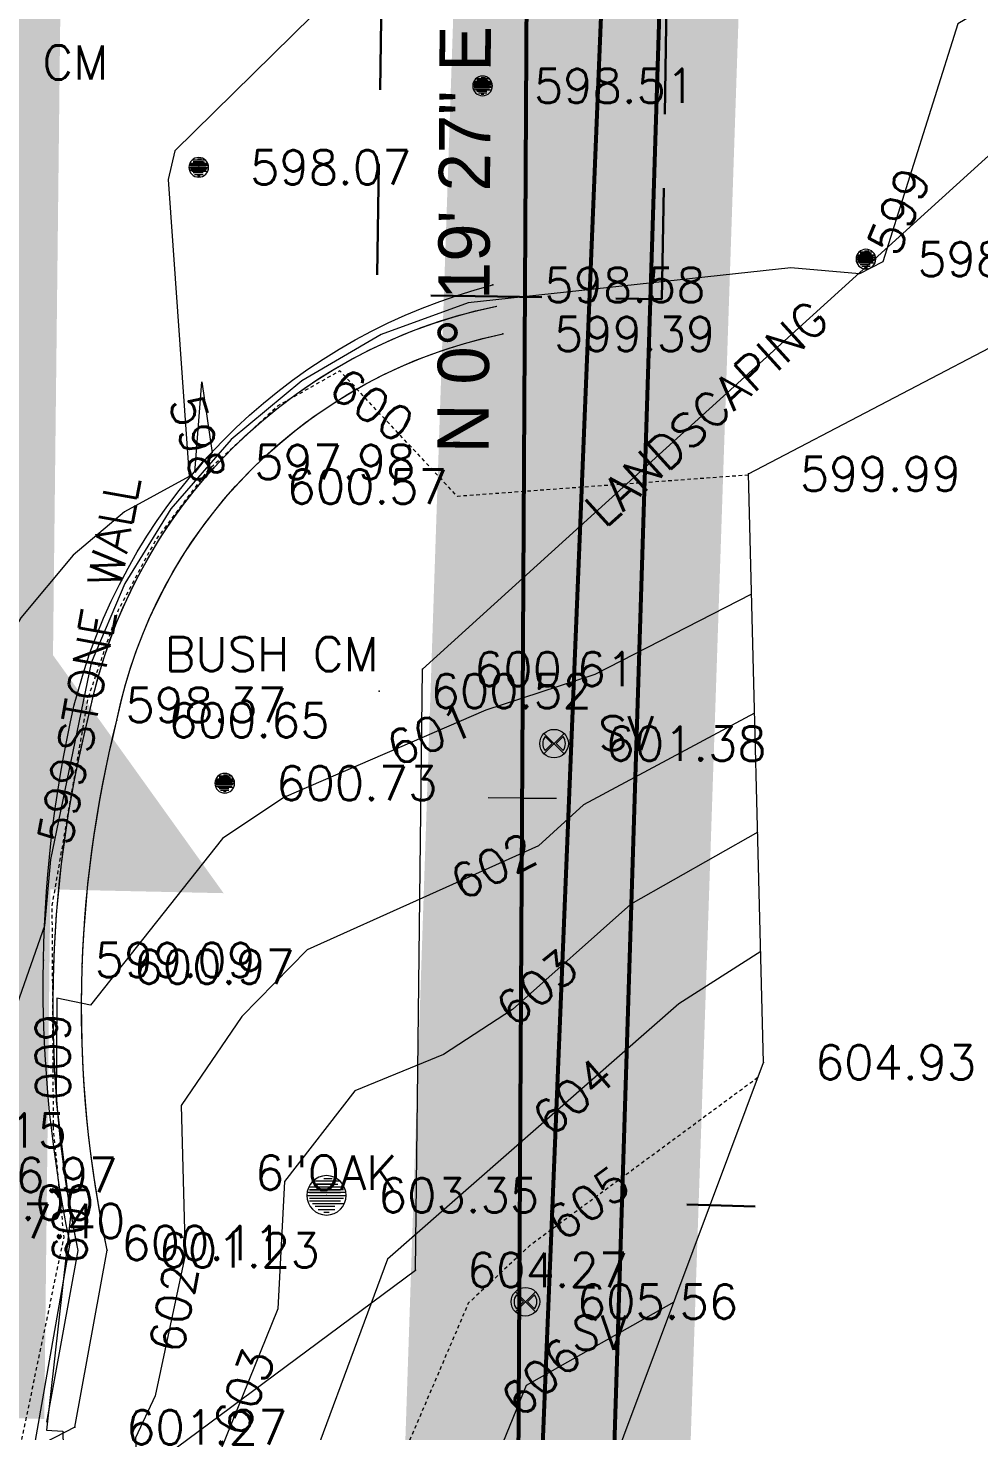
# Model space of a CAD drawing. Extents: x 2536931 to 2538613, y 7112513 to 7131087.
# Drawn here: x 2538044.69 to 2538078.03, y 7115825.43 to 7115874.64 of the extents above; entities that cross this region are included whole.
import ezdxf
from ezdxf.enums import TextEntityAlignment as Align

# ---------------------------------------------------------------- set-up
doc = ezdxf.new("R2010")
doc.units = 0
doc.header["$MEASUREMENT"] = 0
for name, pattern in [('DGN Style 2', [6.486575117634358, 3.891945070580614, -2.594630047053743]), ('DGN Style 4', [1.5247442917175293, 0.7623721458587647, -0.3811860729293823, 0, -0.3811860729293823]), ('HIDDEN2', [0.1875, 0.125, -0.0625])]:
    doc.linetypes.add(name, pattern=pattern)
for name, color, linetype, lineweight in [('C-BORE-PIT', 5, 'DGN Style 2', 30), ('C-WATR-INST-200SCALE', 3, 'Continuous', 30), ('C-WATR-UGND', 4, 'Continuous', 53), ('D_ALIGN_WL_20_SCALE', 7, 'Continuous', 30), ('distance', 54, 'Continuous', 0), ('PT', 7, 'Continuous', 0), ('PTELEV', 5, 'Continuous', 0), ('V-SITE-RTWL', 8, 'Continuous', 0), ('V-SITE-VEGE', 8, 'Continuous', 0), ('V-SITE-VEGE-DESC', 8, 'Continuous', 0), ('V-TINN-BRKL', 100, 'Continuous', 0), ('V-TOPO-MAJR', 252, 'HIDDEN2', 0), ('V-TOPO-MINR', 8, 'Continuous', 0), ('V-TOPO-MISC', 8, 'Continuous', 0), ('V-WATR-LABL', 252, 'Continuous', 0), ('V-WATR-STRC', 252, 'WATER', 0)]:
    doc.layers.add(name, color=color, linetype=linetype, lineweight=lineweight)
doc.layers.add('C-WATR-UGND-OLD', color=56, linetype='Continuous', lineweight=53, plot=False)
doc.styles.add('PTXT', font='romans.shx')
doc.styles.add('ROMANS', font='romans.shx')
doc.styles.add('Style-BRIDGE', font='BRIDGE.shx')
doc.styles.add('Style-romans', font='romans.shx')
doc.linetypes.add('WATER', pattern='A,0.7000000000000001,-0.07,["W",Style-romans,S=0.1,R=0,X=-0.051,Y=-0.051],-0.07', length=0.8400000000000001)

# ---------------------------------------------------------------- blocks, each defined once
blk = doc.blocks.new('SHRUB')
at = {"linetype": 'Continuous', "flags": 128}
blk.add_lwpolyline([(-0.01726971101015806, -1.057429891585791e-18, 0.9999999999999999), (0.01726971101015806, 0, 0.9999999999999999), (-0.01726971101015806, 1.057429891585791e-18)], format="xyb", dxfattribs=at)
for points in [[(0.01726971101015806, 0.002467101439833641), (-0.01726971101015806, 0.002467101439833641)], [(-0.01726971101015806, 0), (0.01726971101015806, 0)], [(-0.01480260957032442, 0.007401304319500923), (0.01480260957032442, 0.007401304319500923)], [(0.01480260957032442, 0.004934202879667282), (-0.01480260957032442, 0.004934202879667282)], [(-0.01480260957032442, 0.004934202879667282), (0.01233550766482949, 0.004934202879667282)], [(-0.01480260957032442, 0.002467101439833641), (0.01233550766482949, 0.002467101439833641)], [(0.01233550766482949, 0.01233550813049078), (-0.01233550766482949, 0.01233550813049078)], [(-0.009868406224995852, 0.009868406690657139), (0.009868406224995852, 0.009868406690657139)], [(0.00740130478516221, 0.009868406690657139), (-0.009868406224995852, 0.009868406690657139)], [(0.004934203345328569, 0.01233550813049078), (-0.004934203345328569, 0.01233550813049078)], [(-0.002467101439833641, 0.01480260957032442), (0.004934203345328569, 0.01480260957032442)], [(-0.01480260957032442, -0.002467101439833641), (0.01480260957032442, -0.002467101439833641)], [(-0.01480260957032442, -0.002467101439833641), (0.01480260957032442, -0.002467101439833641)], [(-0.01480260957032442, -0.004934202879667282), (0.01233550766482949, -0.004934202879667282)], [(0.009868406224995852, -0.007401304319500923), (-0.01233550766482949, -0.007401304319500923)], [(0.01480260957032442, -0.007401304319500923), (-0.01233550766482949, -0.007401304319500923)], [(0.00740130478516221, -0.009868406690657139), (-0.009868406224995852, -0.009868406690657139)], [(-0.00740130478516221, -0.01233550813049078), (0.00740130478516221, -0.01233550813049078)], [(-0.004934203345328569, -0.01233550813049078), (0.002467101439833641, -0.01233550813049078)], [(-0.002467101439833641, -0.01480260957032442), (0.002467101439833641, -0.01480260957032442)]]:
    blk.add_lwpolyline(points, dxfattribs=at)
blk = doc.blocks.new('SV')
at = {"linetype": 'Continuous'}
h = blk.add_hatch(color=256, dxfattribs=at)
h.paths.add_polyline_path([(-0.01579898223280907, -0.01226344797760248), (-0.003535533789545298, 0), (-0.01579898223280907, 0.01226344797760248, 0.3425641599221259)])
h.paths.add_polyline_path([(0.01579898223280907, -0.01226344797760248, 0.3425641599221258), (0.01579898223280907, 0.01226344797760248), (0.003535533789545298, 0)])
for p, q in [((-0.01767766941338778, 0.01767766941338778), (0.01767766941338778, -0.01767766941338778)), ((0.01767766941338778, 0.01767766941338778), (-0.01767766941338778, -0.01767766941338778)), ((-0.01579898223280907, 0.01226344797760248), (-0.003535533789545298, 0)), ((-0.003535533789545298, 0), (-0.01579898223280907, -0.01226344797760248)), ((0.01579898223280907, 0.01226344797760248), (0.003535533789545298, 0)), ((0.003535533789545298, 0), (0.01579898223280907, -0.01226344797760248))]:
    blk.add_line(p, q, dxfattribs=at)
blk.add_circle((0, 0), 0.025, dxfattribs=at)
for start, end in [(142.1807558106366, 217.8192441893634), (322.1807558106366, 37.81924418936336)]:
    blk.add_arc((0, 0), 0.02, start, end, dxfattribs=at)
blk = doc.blocks.new('TREE')
at = {"linetype": 'Continuous', "flags": 128}
blk.add_lwpolyline([(0.03453942202031612, 0, 0.9999999999999999), (-0.03453942202031612, -2.114859783171583e-18, 0.9999999999999999), (0.03453942202031612, 2.114859783171583e-18)], format="xyb", dxfattribs=at)
for points in [[(0.02467101579532027, 0.02467101532965899), (-0.02467101579532027, 0.02467101532965899)], [(0.009868406224995852, 0.02467101532965899), (-0.009868406224995852, 0.02467101532965899)], [(-0.004934203345328569, 0.02960521914064884), (0.009868406224995852, 0.02960521914064884)], [(0.03453942202031612, 0.004934202879667282), (-0.03453942202031612, 0.004934202879667282)], [(-0.03453942202031612, 0), (0.03453942202031612, 0)], [(-0.02960521867498755, 0.01480260957032442), (0.02960521867498755, 0.01480260957032442)], [(0.02960521867498755, 0.009868406690657139), (-0.02960521867498755, 0.009868406690657139)], [(-0.02960521867498755, 0.009868406690657139), (0.02467101579532027, 0.009868406690657139)], [(-0.02960521867498755, 0.004934202879667282), (0.02467101579532027, 0.004934202879667282)], [(-0.0197368124499917, 0.0197368124499917), (0.0197368124499917, 0.0197368124499917)], [(0.01480260957032442, 0.0197368124499917), (-0.0197368124499917, 0.0197368124499917)], [(-0.02960521867498755, -0.004934202879667282), (0.02960521867498755, -0.004934202879667282)], [(-0.02960521867498755, -0.004934202879667282), (0.02960521867498755, -0.004934202879667282)], [(-0.02960521867498755, -0.009868406690657139), (0.02467101579532027, -0.009868406690657139)], [(0.0197368124499917, -0.01480260957032442), (-0.02467101579532027, -0.01480260957032442)], [(0.02960521867498755, -0.01480260957032442), (-0.02467101579532027, -0.01480260957032442)], [(0.01480260957032442, -0.0197368124499917), (-0.0197368124499917, -0.0197368124499917)], [(-0.01480260957032442, -0.02467101532965899), (0.01480260957032442, -0.02467101532965899)], [(-0.009868406224995852, -0.02467101532965899), (0.004934203345328569, -0.02467101532965899)], [(-0.004934203345328569, -0.02960521914064884), (0.004934203345328569, -0.02960521914064884)]]:
    blk.add_lwpolyline(points, dxfattribs=at)
blk = doc.blocks.new('WVP40SC_2')
at = {"layer": 'C-WATR-INST-200SCALE', "extrusion": (0, 0, -1)}
blk.add_solid([(3.999999997322448, -2.999999999708962), (3.99999999802094, 3.000000000116415), (-1.164153218269348e-10, -1.164153218269348e-10)], dxfattribs=at)
at = {"layer": 'C-WATR-INST-200SCALE'}
blk.add_solid([(1.164153218269348e-10, -1.164153218269348e-10), (4, -3), (3.999999998486601, 3.000000000116415)], dxfattribs=at)

msp = doc.modelspace()

# ---------------------------------------------------------------- linework, layer by layer
at = {"layer": 'C-BORE-PIT', "flags": 128}
msp.add_lwpolyline([(2538066.917896529, 7115865.130265202), (2538067.230378139, 7115885.127823938), (2538057.231598774, 7115885.284064743), (2538056.919117162, 7115865.286506008)], close=True, dxfattribs=at)
at = {"layer": 'C-WATR-UGND'}
msp.add_line((2538061.790429055, 7115807.338823612), (2538062.44646267, 7115923.290154042), dxfattribs=at)
at = {"layer": 'C-WATR-UGND', "color": 2, "lineweight": 13}
for p, q in [((2538062.018383083, 7115847.628775384), (2538060.818402289, 7115847.635564677)), ((2538062.018383043, 7115847.628775384), (2538063.218363837, 7115847.621986089))]:
    msp.add_line(p, q, dxfattribs=at)
at = {"layer": 'C-WATR-UGND-OLD'}
msp.add_line((2538074.677449656, 7116125.133344324), (2538061.17711074, 7115695.659121022), dxfattribs=at)
at = {"layer": 'C-WATR-UGND-OLD', "color": 56, "linetype": 'DGN Style 4', "lineweight": 30}
msp.add_line((2538061.1771107, 7115695.659121), (2538074.6774497, 7116125.1333443), dxfattribs=at)
at = {"layer": 'C-WATR-UGND-OLD', "color": 56, "linetype": 'Continuous', "lineweight": 30}
for p, q in [((2538068.989901873, 7115833.339647358), (2538067.790494313, 7115833.377350223)), ((2538068.989901873, 7115833.339647358), (2538067.790494313, 7115833.377350223)), ((2538068.989901875, 7115833.339647358), (2538070.189309434, 7115833.301944492)), ((2538068.989901875, 7115833.339647358), (2538070.189309434, 7115833.301944492))]:
    msp.add_line(p, q, dxfattribs=at)
at = {"layer": 'C-WATR-UGND-OLD', "flags": 128}
msp.add_lwpolyline([(2538058.27280037, 7115715.512391324), (2538070.770922882, 7116021.710413866)], dxfattribs=at)
at = {"layer": 'distance', "color": 7, "linetype": 'Continuous', "lineweight": 0, "const_width": 10}
for points in [[(2538091.41865409, 7116672.649524343), (2538056.298968789, 7115628.128972171), (2538205.250467751, 7115615.573408929), (2538287.801891067, 7115405.716585524)], [(2537996.330763005, 7115832.105946009), (2538040.315660063, 7115830.978733147), (2538048.009138353, 7116506.163559915)]]:
    msp.add_lwpolyline(points, dxfattribs=at)
at = {"layer": 'PT'}
for p in [(2538060.627, 7115872.612, 598.5099999997765), (2538050.675, 7115869.754, 598.0669999998063), (2538074.07, 7115866.535, 598.9229999999516), (2538060.992, 7115865.627, 598.5770000000484), (2538061.333, 7115863.909, 599.3899999996647), (2538050.82, 7115859.419, 597.9749999996275), (2538069.952, 7115859.001, 599.9899999997579), (2538051.95, 7115858.553, 600.5669999998063), (2538058.525, 7115852.152, 600.6089999997057), (2538057, 7115851.38, 600.5249999999069), (2538046.303, 7115850.895, 598.36699999962), (2538047.805, 7115850.357, 600.6469999998808), (2538063.134, 7115849.539, 601.3789999997243), (2538051.586, 7115848.151, 600.7289999998175), (2538045.224, 7115841.947, 599.0919999997132), (2538046.589, 7115841.709, 600.9699999997392), (2538070.48, 7115838.359, 604.9320000000298), (2538055.154, 7115833.693, 603.3459999999031), (2538046.159, 7115832.02, 600.1119999997318), (2538047.463, 7115831.767, 601.2319999998435), (2538058.275, 7115831.073, 604.2689999998547), (2538062.129, 7115829.96, 605.557999999728), (2538046.326, 7115825.557, 601.2719999998808)]:
    msp.add_point(p, dxfattribs=at)
at = {"layer": 'V-SITE-RTWL', "flags": 128}
for points in [[(2538045.342351327, 7115825.737097993), (2538046.443994937, 7115831.753990541, -0.1128566212898167), (2538046.829607293, 7115850.578582462, -0.3001916585107693), (2538061.131979397, 7115864.888587013)], [(2538046.326, 7115825.557), (2538047.463, 7115831.767, -0.1141819514399565), (2538047.805, 7115850.356999999, -0.3005293581812403), (2538061.333, 7115863.909)]]:
    msp.add_lwpolyline(points, format="xyb", dxfattribs=at)
at = {"layer": 'V-TINN-BRKL', "extrusion": (-0.1161199890859709, 0.2284495204239847, 0.9666058993988841), "elevation": 1331473.874931054, "flags": 128}
msp.add_lwpolyline([(-5486891.693363362, -5019776.344069744), (-5486900.575985637, -5019795.628605868), (-5486922.581966996, -5019795.893953593)], dxfattribs=at)
at = {"layer": 'V-TINN-BRKL', "extrusion": (0.06403563403682329, 0.1021161393872735, 0.9927092885886285), "elevation": 889769.4157572602, "flags": 128}
msp.add_lwpolyline([(1630153.933525091, -7323073.868715158), (1630162.02084737, -7323081.459980424), (1630166.241274024, -7323102.217735285)], dxfattribs=at)
at = {"layer": 'V-TINN-BRKL'}
for points in [[(2538046.326, 7115825.557, 601.2719999998808), (2538044.905, 7115824.822, 600.179999999702), (2538046.159, 7115832.02, 600.1119999997318), (2538046.027447796, 7115832.673004713, 600.0439999997616), (2538045.905694371, 7115833.32790718, 599.9759999997914), (2538045.793767058, 7115833.984560372, 599.9079999998212), (2538045.691690985, 7115834.642816868, 599.839999999851), (2538045.59948907, 7115835.302528884, 599.7719999998808), (2538045.517182011, 7115835.963548314, 599.7039999999106), (2538045.444788287, 7115836.625726754, 599.6359999999404), (2538045.382324152, 7115837.288915543, 599.5679999999702), (2538045.329803628, 7115837.952965792, 599.5), (2538045.287238507, 7115838.617728418, 599.4320000000298), (2538045.254638344, 7115839.283054178, 599.3640000000596), (2538045.232010458, 7115839.948793705, 599.2959999996237), (2538045.21935993, 7115840.614797534, 599.2279999996535), (2538045.216689599, 7115841.280916149, 599.1599999996834), (2538045.224000066, 7115841.946999999, 599.0919999997132), (2538045.239187576, 7115842.548692238, 599.0436666663736), (2538045.262519516, 7115843.150123723, 598.9953333330341), (2538045.293991609, 7115843.751184218, 598.9469999996945), (2538045.333598087, 7115844.351763553, 598.898666666355), (2538045.381331692, 7115844.951751648, 598.8503333330154), (2538045.437183673, 7115845.55103853, 598.8019999996759), (2538045.501143793, 7115846.149514356, 598.753666666802), (2538045.573200329, 7115846.74706943, 598.7053333329968), (2538045.653340073, 7115847.343594226, 598.6569999996573), (2538045.741548338, 7115847.938979407, 598.6086666667834), (2538045.837808955, 7115848.533115842, 598.5603333329782), (2538045.94210428, 7115849.125894635, 598.5119999996386), (2538046.054415197, 7115849.717207131, 598.4636666667648), (2538046.17472112, 7115850.306944951, 598.4153333329596), (2538046.303, 7115850.895, 598.36699999962), (2538046.650204145, 7115852.105662194, 598.3163041239604), (2538046.859208667, 7115852.7235156, 598.2900499603711), (2538047.087874122, 7115853.334365689, 598.2637957972474), (2538047.335966378, 7115853.937587004, 598.2375416336581), (2538047.60323141, 7115854.532561898, 598.2112874705344), (2538047.88939556, 7115855.11868117, 598.1850333069451), (2538048.194165823, 7115855.695344684, 598.1587791438214), (2538048.51723014, 7115856.261961987, 598.1325249802321), (2538048.858257721, 7115856.817952914, 598.1062708171085), (2538049.216899385, 7115857.362748177, 598.0800166535191), (2538049.592787913, 7115857.895789954, 598.0537624899298), (2538049.985538429, 7115858.416532457, 598.0275083268061), (2538050.39474879, 7115858.924442491, 598.0012541632168), (2538050.82, 7115859.419, 597.9749999996275), (2538051.505363557, 7115860.153455604, 598.0250090546906), (2538051.969367889, 7115860.611850305, 598.0574791100807), (2538052.447800797, 7115861.055164723, 598.0899491654709), (2538052.94017241, 7115861.482944942, 598.1224192213267), (2538053.445978581, 7115861.894752955, 598.1548892767169), (2538053.964701408, 7115862.290167104, 598.1873593325727), (2538054.495809765, 7115862.668782521, 598.2198293879628), (2538055.038759844, 7115863.030211536, 598.252299443353), (2538055.592995712, 7115863.374084079, 598.2847694992088), (2538056.157949877, 7115863.700048052, 598.3172395550646), (2538056.733043878, 7115864.007769698, 598.3497096104547), (2538057.317688868, 7115864.296933937, 598.3821796663105), (2538057.911286222, 7115864.567244689, 598.4146497217007), (2538058.513228148, 7115864.818425179, 598.4471197770908), (2538059.12289831, 7115865.050218223, 598.4795898329467), (2538059.739672459, 7115865.262386483, 598.5120598888025), (2538060.362919073, 7115865.454712717, 598.5445299441926), (2538060.992, 7115865.627, 598.5770000000484)], [(2538045.342351327, 7115825.737097993, 601.2719999998808), (2538046.445284471, 7115831.76103364, 601.2319999998435), (2538046.222826798, 7115832.900461258, 601.1970666665584), (2538046.004528429, 7115834.249181564, 601.1621333332732), (2538045.829963176, 7115835.604256306, 601.1271999999881), (2538045.699313672, 7115836.964267806, 601.0922666667029), (2538045.6127166, 7115838.327793237, 601.0573333329521), (2538045.570262563, 7115839.693405967, 601.0224000001326), (2538045.57199533, 7115841.059169916, 600.9874666663818), (2538045.613735018, 7115842.339049973, 600.9484666665085), (2538045.687683998, 7115843.532115042, 600.9054000000469), (2538045.795302415, 7115844.722105905, 600.8623333331198), (2538045.936535546, 7115845.908576733, 600.8192666666582), (2538046.111270388, 7115847.090578257, 600.776199999731), (2538046.319367128, 7115848.267164692, 600.7331333332695), (2538046.560659253, 7115849.437394577, 600.6900666663423), (2538046.830195614, 7115850.58015853, 600.6469999998808), (2538046.966932185, 7115851.196060443, 600.6416666666046), (2538047.131692761, 7115851.830331551, 600.6363333328627), (2538047.318974263, 7115852.458321635, 600.6310000000522), (2538047.528538295, 7115853.079231308, 600.6256666667759), (2538047.760118102, 7115853.692270215, 600.6203333330341), (2538048.013418891, 7115854.296657979, 600.6149999997579), (2538048.288118264, 7115854.891625345, 600.6096666664816), (2538048.583866526, 7115855.476414916, 600.6043333332054), (2538048.900287244, 7115856.050282353, 600.5989999999292), (2538049.236977625, 7115856.61249715, 600.593666666653), (2538049.593509106, 7115857.162343672, 600.5883333329111), (2538049.969427845, 7115857.699122016, 600.5829999996349), (2538050.364255349, 7115858.222148922, 600.5776666663587), (2538050.777489038, 7115858.730758625, 600.5723333330825), (2538051.209670976, 7115859.22552646, 600.5669999998063), (2538051.740417601, 7115859.787410702, 600.4885333329439), (2538052.29554462, 7115860.327551907, 600.4100666665472), (2538052.872949944, 7115860.843809152, 600.3315999996848), (2538053.471606893, 7115861.335264535, 600.2531333332881), (2538054.090450854, 7115861.801044079, 600.1746666664258), (2538054.728381535, 7115862.24031961, 600.0962000000291), (2538055.384264427, 7115862.652309918, 600.0177333331667), (2538056.056933424, 7115863.036282563, 599.9392666663043), (2538056.745192261, 7115863.391554628, 599.8607999999076), (2538057.447817134, 7115863.717494436, 599.7823333330452), (2538058.163558641, 7115864.013522401, 599.7038666661829), (2538058.891144103, 7115864.279112135, 599.6253999997862), (2538059.629279701, 7115864.513791376, 599.5469333333895), (2538060.376652897, 7115864.717142805, 599.4684666665271), (2538061.111370224, 7115864.884130885, 599.3899999996647)], [(2538046.326, 7115825.557, 601.2719999998808), (2538047.463, 7115831.767, 601.2319999998435), (2538047.329904169, 7115832.420568885, 601.214533333201), (2538047.207395654, 7115833.0762048, 601.1970666665584), (2538047.095506499, 7115833.733736248, 601.1795999999158), (2538046.994265969, 7115834.392991239, 601.1621333332732), (2538046.903700548, 7115835.053797333, 601.1446666666307), (2538046.823833924, 7115835.71598168, 601.1271999999881), (2538046.754686987, 7115836.379371076, 601.1097333333455), (2538046.696277826, 7115837.043791994, 601.0922666667029), (2538046.648621717, 7115837.709070646, 601.0747999995947), (2538046.611731127, 7115838.375033012, 601.0573333329521), (2538046.585615704, 7115839.041504896, 601.0398666663095), (2538046.57028228, 7115839.708311971, 601.0224000001326), (2538046.565734865, 7115840.375279818, 601.0049333330244), (2538046.571974649, 7115841.042233979, 600.9874666663818), (2538046.589, 7115841.709, 600.9699999997392), (2538046.612726075, 7115842.291810592, 600.9484666665085), (2538046.644692726, 7115842.874227321, 600.9269333332777), (2538046.684893557, 7115843.456133676, 600.9054000000469), (2538046.733320529, 7115844.037413249, 600.8838666663505), (2538046.789963952, 7115844.617949755, 600.8623333331198), (2538046.854812496, 7115845.197627061, 600.840799999889), (2538046.927853188, 7115845.776329204, 600.8192666666582), (2538047.009071416, 7115846.353940416, 600.7977333329618), (2538047.098450933, 7115846.930345148, 600.776199999731), (2538047.195973858, 7115847.505428092, 600.7546666665003), (2538047.301620682, 7115848.079074203, 600.7331333332695), (2538047.415370272, 7115848.651168727, 600.7115999995731), (2538047.537199871, 7115849.221597217, 600.6900666663423), (2538047.667085108, 7115849.79024556, 600.6685333331116), (2538047.805, 7115850.357, 600.6469999998808), (2538047.93929614, 7115850.961909496, 600.6416666666046), (2538048.095085199, 7115851.561643371, 600.6363333328627), (2538048.272168874, 7115852.155438222, 600.6310000000522), (2538048.470321752, 7115852.742538204, 600.6256666667759), (2538048.689291606, 7115853.322195996, 600.6203333330341), (2538048.928799706, 7115853.893673749, 600.6149999997579), (2538049.188541183, 7115854.456244026, 600.6096666664816), (2538049.468185411, 7115855.009190731, 600.6043333332054), (2538049.767376429, 7115855.551810014, 600.5989999999292), (2538050.085733396, 7115856.083411175, 600.593666666653), (2538050.422851074, 7115856.603317535, 600.5883333329111), (2538050.778300345, 7115857.110867304, 600.5829999996349), (2538051.151628756, 7115857.605414419, 600.5776666663587), (2538051.542361096, 7115858.086329372, 600.5723333330825), (2538051.95, 7115858.553, 600.5669999998063), (2538051.95, 7115858.553, 600.5669999998063), (2538052.452898989, 7115859.085402866, 600.4885333329439), (2538052.977796498, 7115859.596130595, 600.4100666665472), (2538053.52375916, 7115860.084275017, 600.3315999996848), (2538054.089816157, 7115860.548968122, 600.2531333332881), (2538054.674960935, 7115860.989383603, 600.1746666664258), (2538055.278152999, 7115861.404738318, 600.0962000000291), (2538055.898319763, 7115861.794293692, 600.0177333331667), (2538056.534358459, 7115862.157357026, 599.9392666663043), (2538057.185138092, 7115862.493282723, 599.8607999999076), (2538057.849501458, 7115862.80147345, 599.7823333330452), (2538058.526267197, 7115863.081381184, 599.7038666661829), (2538059.214231897, 7115863.332508201, 599.6253999997862), (2538059.912172229, 7115863.554407949, 599.5469333333895), (2538060.618847129, 7115863.74668585, 599.4684666665271), (2538061.333, 7115863.909, 599.3899999996647)]]:
    msp.add_polyline3d(points, dxfattribs=at)
at = {"layer": 'V-TOPO-MAJR', "flags": 128}
for points, elevation in [([(2538069.953068393, 7115858.95923148), (2538059.743501642, 7115858.21157073), (2538055.622488215, 7115862.614687157), (2538053.447861608, 7115861.38589358), (2538050.944647292, 7115859.06288378), (2538049.170401007, 7115856.697730592), (2538047.846518571, 7115854.222457517), (2538046.780686361, 7115851.115122827), (2538045.523939416, 7115843.856239351), (2538045.569809049, 7115836.023599554), (2538045.939138122, 7115832.226560882), (2538044.249109834, 7115824.119885307)], 600), ([(2538070.279641887, 7115837.823588327), (2538062.267512477, 7115831.917566438), (2538060.126160734, 7115829.907877289), (2538056.479082765, 7115821.383721192), (2538056.862326305, 7115813.931434502)], 605)]:
    msp.add_lwpolyline(points, dxfattribs=dict(at, elevation=elevation))
at = {"layer": 'V-TOPO-MINR', "flags": 128}
for points, elevation in [([(2538064.687828093, 7115889.410429272), (2538060.778223164, 7115887.33650123), (2538059.932699373, 7115885.576122339), (2538057.470955173, 7115883.544154963), (2538057.409602765, 7115877.794570504), (2538049.838300208, 7115870.329072616), (2538049.596788066, 7115869.331108858), (2538050.335532536, 7115858.913882821), (2538048.074778341, 7115857.664449287), (2538046.266704252, 7115856.151091195), (2538044.434499467, 7115853.948770269), (2538041.381606079, 7115848.713401214), (2538040.459244289, 7115845.927407157), (2538040.04896144, 7115842.952407395), (2538040.284361179, 7115839.591293717), (2538042.344185473, 7115835.300714971), (2538041.421415312, 7115830.921604534)], 598), ([(2538087.805763695, 7115882.775433356), (2538086.126569422, 7115880.42689883), (2538083.822910533, 7115878.661654161), (2538077.290325228, 7115874.793943264), (2538074.667483656, 7115866.439041008), (2538073.847617554, 7115866.013537942), (2538071.439938774, 7115866.224026222), (2538060.124809571, 7115865.004460791), (2538057.076372676, 7115863.885357391), (2538054.28981892, 7115862.268945793), (2538051.805768257, 7115860.203075161), (2538049.697968637, 7115857.771958836), (2538048.079554083, 7115855.153518617), (2538046.903659508, 7115852.371351672), (2538045.472406066, 7115845.478137732), (2538045.263269396, 7115843.14585873), (2538044.306540383, 7115840.416272998), (2538043.935476983, 7115833.765408749), (2538042.799845489, 7115827.605936958)], 599), ([(2538070.059907729, 7115854.782380003), (2538064.566739806, 7115851.964242163), (2538060.741275089, 7115850.715306562), (2538053.657934195, 7115847.64415939), (2538051.50134615, 7115846.211600817), (2538046.882037513, 7115840.363757217), (2538045.698274209, 7115840.607702125), (2538045.679094375, 7115837.001419419), (2538046.172426771, 7115832.964532503), (2538045.336709335, 7115825.456571999), (2538045.902665208, 7115825.418849781), (2538046.000966262, 7115821.042135609)], 601), ([(2538070.166747065, 7115850.605528527), (2538064.160934294, 7115847.388217996), (2538062.583388588, 7115845.94944647), (2538054.472114044, 7115842.306578649), (2538052.190198575, 7115839.96622126), (2538050.062776878, 7115836.840117894), (2538050.197150806, 7115831.591500492), (2538049.141073303, 7115826.665889135), (2538048.453784958, 7115825.189766003), (2538048.716306273, 7115819.264460333)], 602), ([(2538070.273586402, 7115846.42867705), (2538065.828886368, 7115843.904492512), (2538061.672918261, 7115840.209895489), (2538059.256822426, 7115838.63715285), (2538056.149388309, 7115837.353611425), (2538053.67957123, 7115834.178554319), (2538053.447883728, 7115829.716959021), (2538051.418409812, 7115824.679752292), (2538051.034058177, 7115822.828567564), (2538051.431646284, 7115817.486785055)], 603), ([(2538070.380425739, 7115842.251825574), (2538067.505288131, 7115840.410767555), (2538057.294866116, 7115831.456393614), (2538053.74548014, 7115821.891527784), (2538054.146986294, 7115815.709109779)], 604), ([(2538067.33319904, 7115829.949887286), (2538062.149498976, 7115827.023604876), (2538059.217040544, 7115819.829064326), (2538059.577666315, 7115812.153759225)], 606)]:
    msp.add_lwpolyline(points, dxfattribs=dict(at, elevation=elevation))
at = {"layer": 'V-TOPO-MINR'}
msp.add_3dface([(2538050.819590821, 7115859.412375499, 598), (2538050.53865302, 7115859.044883452, 598), (2538050.780597826, 7115862.227423913, 598), (2538051.145690131, 7115859.740127545, 598)], dxfattribs=at)
at = {"layer": 'V-TOPO-MISC', "flags": 128}
msp.add_lwpolyline([(2538040.643, 7115832.794), (2538045.352, 7115821.467), (2538058.275, 7115831.073), (2538058.525, 7115852.152), (2538085.786, 7115876.9), (2538080.227, 7115884.253), (2538055.087, 7115885.254), (2538053.293, 7115878.675), (2538039.25, 7115879.967)], dxfattribs=at)

# ---------------------------------------------------------------- block references
at = {"layer": 'C-WATR-INST-200SCALE', "xscale": 5, "yscale": 5, "zscale": 5, "rotation": 88.75110937865153}
msp.add_blockref('WVP40SC_2', (2538036.984841958, 7115864.61459393), dxfattribs=at)
at = {"layer": 'V-SITE-VEGE', "xscale": 20, "yscale": 20, "zscale": 20}
for name, p in [('SHRUB', (2538060.627, 7115872.612)), ('SHRUB', (2538050.675, 7115869.754)), ('SHRUB', (2538074.07, 7115866.535)), ('SHRUB', (2538051.586, 7115848.151)), ('TREE', (2538055.154, 7115833.693))]:
    msp.add_blockref(name, p, dxfattribs=at)
at = {"layer": 'V-WATR-STRC', "xscale": 20, "yscale": 20, "zscale": 20}
for p in [(2538063.134, 7115849.539), (2538062.129, 7115829.96)]:
    msp.add_blockref('SV', p, dxfattribs=at)

# ---------------------------------------------------------------- texts
at = {"layer": 'D_ALIGN_WL_20_SCALE', "color": 2, "lineweight": 13, "style": 'Style-BRIDGE'}
msp.add_text('N 0%%d 19\' 27" E', height=1.8, rotation=89.67583334048994, dxfattribs=at).set_placement((2538060.878382904, 7115867.216615776), align=Align.CENTER)
at = {"layer": 'PTELEV', "style": 'PTXT'}
for s, p in [('598.51', (2538062.426999999, 7115872.012000002, 598.5099999997765)), ('598.07', (2538052.474999998, 7115869.154000007, 598.0669999998063)), ('598.92', (2538075.870000003, 7115865.935000001, 598.9229999999516)), ('598.58', (2538062.791999999, 7115865.027000003, 598.5770000000484)), ('599.39', (2538063.132999999, 7115863.309, 599.3899999996647)), ('597.98', (2538052.620000003, 7115858.818999998, 597.9749999996275)), ('599.99', (2538071.751999998, 7115858.401000001, 599.9899999997579)), ('600.57', (2538053.749999998, 7115857.952999994, 600.5669999998063)), ('600.61', (2538060.325000003, 7115851.552000001, 600.6089999997057)), ('600.52', (2538058.799999999, 7115850.780000001, 600.5249999999069)), ('598.37', (2538048.103000002, 7115850.295000002, 598.36699999962)), ('600.65', (2538049.605000002, 7115849.757000007, 600.6469999998808)), ('601.38', (2538064.933999998, 7115848.939000003, 601.3789999997243)), ('600.73', (2538053.386000002, 7115847.550999999, 600.7289999998175)), ('599.09', (2538047.023999998, 7115841.347000003, 599.0919999997132)), ('600.97', (2538048.388999999, 7115841.108999997, 600.9699999997392)), ('604.93', (2538072.279999999, 7115837.759000003, 604.9320000000298)), ('597.15', (2538040.397000002, 7115835.369000003, 597.1459999997169)), ('596.97', (2538042.182999998, 7115833.806000002, 596.9699999997392)), ('597.00', (2538041.348999999, 7115832.833999999, 596.9949999996461)), ('603.35', (2538056.953999998, 7115833.093000002, 603.3459999999031)), ('597.40', (2538042.443000002, 7115832.193999998, 597.401999999769)), ('600.11', (2538047.958999999, 7115831.420000002, 600.1119999997318)), ('601.23', (2538049.263000002, 7115831.166999996, 601.2319999998435)), ('604.27', (2538060.074999999, 7115830.472999997, 604.2689999998547)), ('605.56', (2538063.929, 7115829.360000007, 605.557999999728)), ('601.27', (2538048.125999998, 7115824.957000002, 601.2719999998808))]:
    msp.add_text(s, height=1.2, dxfattribs=at).set_placement(p)
at = {"layer": 'V-SITE-RTWL', "char_height": 1.2, "attachment_point": 1, "style": 'ROMANS'}
for s, insert, rotation in [('LANDSCAPING', (2538064.098044418, 7115857.952009488), 42.23370189762813), ('STONE WALL', (2538045.702598093, 7115849.351005812), 79.7767216991751)]:
    msp.add_mtext(s, dxfattribs=dict(at, insert=insert, rotation=rotation))
at = {"layer": 'V-SITE-VEGE-DESC', "char_height": 1.2, "attachment_point": 1, "style": 'ROMANS'}
for s, insert in [('BUSH CM ', (2538039.995579856, 7115874.032669717)), ('BUSH CM ', (2538049.478011412, 7115853.278233542)), ('6"OAK ', (2538052.644837805, 7115835.085687757))]:
    msp.add_mtext(s, dxfattribs=dict(at, insert=insert))
at = {"layer": 'V-TOPO-MAJR', "char_height": 1.2, "attachment_point": 5, "style": 'ROMANS'}
for s, insert, rotation in [('600', (2538056.74073466, 7115861.419891416), 324.2336324291883), ('600', (2538045.5549621, 7115838.558845555), 270.3355326474433), ('605', (2538064.318214532, 7115833.429210923), 36.395230777829816)]:
    msp.add_mtext(s, dxfattribs=dict(at, insert=insert, rotation=rotation))
at = {"layer": 'V-TOPO-MINR', "char_height": 1.2, "attachment_point": 5, "style": 'ROMANS'}
for s, insert, rotation in [('599', (2538075.227419733, 7115868.222683316), 67.13820274290546), ('598', (2538050.629244034, 7115860.236517081), 286.7995314130626), ('601', (2538058.780452501, 7115849.86514633), 23.03365936901078), ('599', (2538045.901350148, 7115847.54402155), 78.80674355553407), ('602', (2538060.999796165, 7115845.238236678), 26.98589437938646), ('603', (2538062.533069399, 7115840.974557717), 39.31022785233761), ('604', (2538063.795715959, 7115837.157533131), 41.25023522819631), ('601', (2538046.154272148, 7115832.801434085), 89.8723012753608), ('602', (2538049.796194506, 7115829.721415295), 79.52366108379638), ('606', (2538062.67306443, 7115827.319166031), 43.88829857326438), ('603', (2538052.268249997, 7115826.789077603), 68.5518000026959)]:
    msp.add_mtext(s, dxfattribs=dict(at, insert=insert, rotation=rotation))
at = {"layer": 'V-WATR-LABL', "char_height": 1.2, "attachment_point": 1, "style": 'ROMANS'}
for insert in [(2538064.6796, 7115850.505), (2538063.740653762, 7115829.473601848)]:
    msp.add_mtext('SV', dxfattribs=dict(at, insert=insert))

doc.saveas('drawing.dxf')
